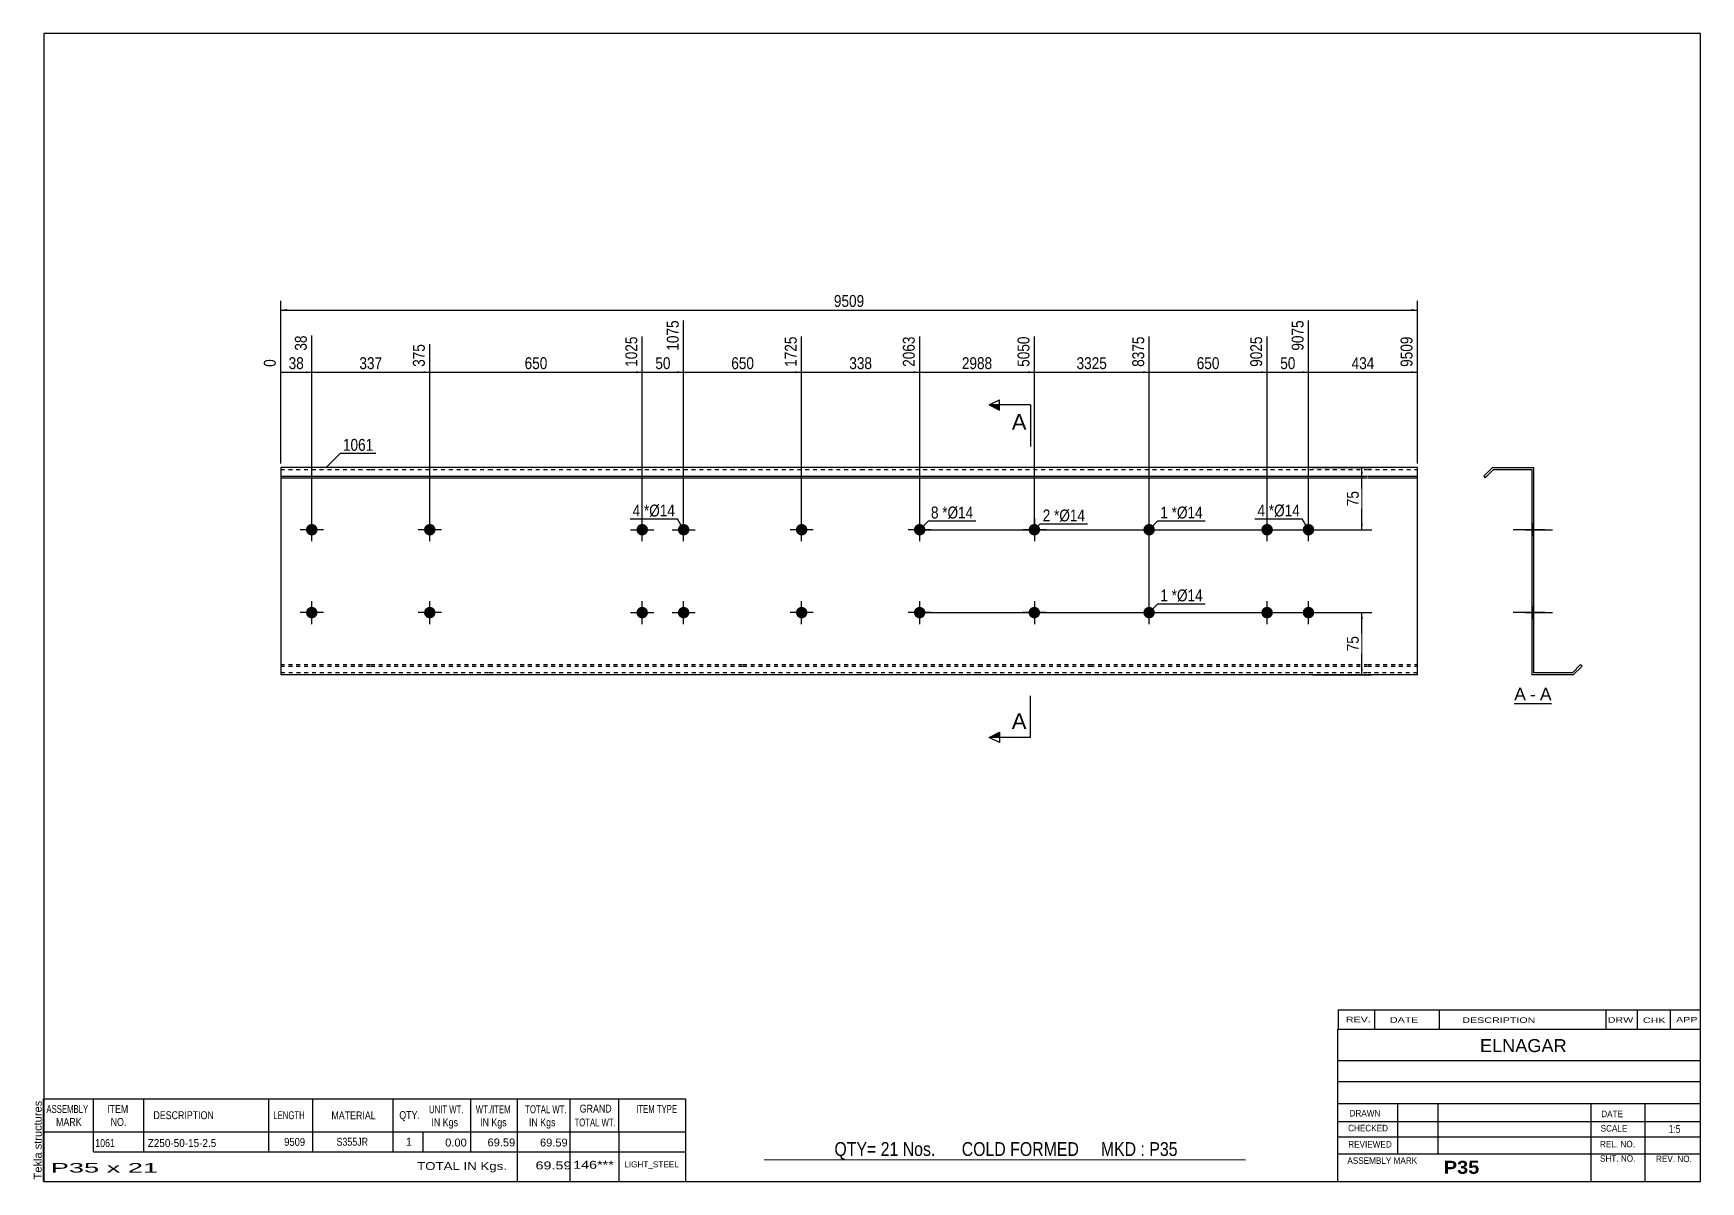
# Model space of a CAD drawing. Header units: millimetres. Extents: x -60 to 343, y -147 to 130.
import ezdxf

# ---------------------------------------------------------------- set-up
doc = ezdxf.new("R2010")
doc.units = ezdxf.units.MM
doc.linetypes.add('DXK_LINE_DOT1', pattern=[1.8814, 0.9407, -0.9407])
doc.styles.add('Arial', font='ARIAL.TTF', dxfattribs={"height": 0.2})
doc.styles.add('Arial Bold', font='ARIALBD.TTF', dxfattribs={"height": 0.2})
doc.styles.add('Arial Narrow', font='ARIALN.TTF', dxfattribs={"height": 0.2})

# ---------------------------------------------------------------- blocks, each defined once
blk = doc.blocks.new('Unknown-629081892-1675')
at = {"color": 5, "linetype": 'Continuous'}
for p, q in [((342.8, 129.75), (-57.2, 129.75)), ((-57.2, 129.75), (-57.2, -147.25)), ((342.8, -147.25), (342.8, 129.75)), ((-57.2, -147.25), (342.8, -147.25))]:
    blk.add_line(p, q, dxfattribs=at)
at = {"color": 174, "linetype": 'Continuous', "style": 'Arial'}
blk.add_text('Tekla structures', height=1.9102, rotation=90, dxfattribs=at).set_placement((-57.7, -146.75))
blk = doc.blocks.new('Unknown-629081892-12 - 1233')
at = {"color": 7, "linetype": 'Continuous'}
blk.add_line((297.78, -31.95), (306.81, -31.95), dxfattribs=at)
at = {"color": 0, "linetype": 'Continuous'}
blk.add_wipeout([(300.63, -31.2), (300.63, -28), (297.78, -28), (297.78, -31.2)], dxfattribs=at)
blk.add_wipeout([(303.01, -31.2), (303.01, -28), (301.59, -28), (301.59, -31.2)], dxfattribs=at)
at = {"color": 96, "linetype": 'Continuous', "style": 'Arial'}
blk.add_text('A', height=3.06, dxfattribs=at).set_placement((297.78, -31.2))
at = {"color": 0, "linetype": 'Continuous'}
blk.add_wipeout([(306.81, -31.2), (306.81, -28), (303.97, -28), (303.97, -31.2)], dxfattribs=at)
at = {"color": 96, "linetype": 'Continuous', "style": 'Arial'}
for s, p in [('A', (303.97, -31.2)), ('-', (301.59, -31.2))]:
    blk.add_text(s, height=3.06, dxfattribs=at).set_placement(p)
blk = doc.blocks.new('Bolt-629081892-1223 - 1203')
at = {"linetype": 'Continuous'}
for points in [[(6.1, 10, -1), (8.9, 10, -1)], [(152.86, 10, -1), (155.66, 10, -1)]]:
    blk.add_hatch(color=3, dxfattribs=at).paths.add_polyline_path(points)
at = {"color": 3, "linetype": 'Continuous'}
for p, q in [((7.5, 7.2), (7.5, 12.8)), ((154.26, 7.2), (154.26, 12.8)), ((10.3, 10), (4.7, 10)), ((157.06, 10), (151.46, 10))]:
    blk.add_line(p, q, dxfattribs=at)
blk = doc.blocks.new('Part-629081892-1218 - 1203')
at = {"color": 2, "linetype": 'Continuous'}
for p, q in [((21.69, 25), (0, 25)), ((0, 25), (0, -25)), ((50.18, 25), (21.79, 25)), ((111.48, 25), (50.28, 25)), ((139.96, 25), (111.58, 25)), ((168.45, 25), (140.06, 25)), ((195.35, 25), (168.55, 25)), ((223.84, 25), (195.45, 25)), ((262.33, 25), (223.94, 25)), ((274.43, 25), (262.43, 25)), ((274.43, -25), (274.43, 25)), ((0, 22.88), (21.69, 22.88)), ((0, 22.53), (21.69, 22.53)), ((21.79, 22.88), (50.18, 22.88)), ((21.79, 22.53), (50.18, 22.53)), ((50.28, 22.88), (111.48, 22.88)), ((50.28, 22.53), (111.48, 22.53)), ((111.58, 22.88), (139.96, 22.88)), ((111.58, 22.53), (139.96, 22.53)), ((140.06, 22.88), (168.45, 22.88)), ((140.06, 22.53), (168.45, 22.53)), ((168.55, 22.88), (195.35, 22.88)), ((168.55, 22.53), (195.35, 22.53)), ((195.45, 22.88), (223.84, 22.88)), ((195.45, 22.53), (223.84, 22.53)), ((223.94, 22.88), (262.33, 22.88)), ((223.94, 22.53), (262.33, 22.53)), ((262.43, 22.88), (274.43, 22.88)), ((262.43, 22.53), (274.43, 22.53)), ((21.69, -25), (0, -25)), ((50.18, -25), (21.79, -25)), ((111.48, -25), (50.28, -25)), ((139.96, -25), (111.58, -25)), ((168.45, -25), (140.06, -25)), ((195.35, -25), (168.55, -25)), ((223.84, -25), (195.45, -25)), ((262.33, -25), (223.94, -25)), ((274.43, -25), (262.43, -25))]:
    blk.add_line(p, q, dxfattribs=at)
at = {"color": 7, "linetype": 'DXK_LINE_DOT1'}
for p, q in [((0, 24.5), (21.69, 24.5)), ((21.79, 24.5), (50.18, 24.5)), ((50.28, 24.5), (111.48, 24.5)), ((111.58, 24.5), (139.96, 24.5)), ((140.06, 24.5), (168.45, 24.5)), ((168.55, 24.5), (195.35, 24.5)), ((195.45, 24.5), (223.84, 24.5)), ((223.94, 24.5), (262.33, 24.5)), ((262.43, 24.5), (274.43, 24.5)), ((0, -22.53), (21.69, -22.53)), ((0, -22.88), (21.69, -22.88)), ((21.79, -22.53), (50.18, -22.53)), ((21.79, -22.88), (50.18, -22.88)), ((50.28, -22.53), (111.48, -22.53)), ((50.28, -22.88), (111.48, -22.88)), ((111.58, -22.53), (139.96, -22.53)), ((111.58, -22.88), (139.96, -22.88)), ((140.06, -22.53), (168.45, -22.53)), ((140.06, -22.88), (168.45, -22.88)), ((168.55, -22.53), (195.35, -22.53)), ((168.55, -22.88), (195.35, -22.88)), ((195.45, -22.53), (223.84, -22.53)), ((195.45, -22.88), (223.84, -22.88)), ((223.94, -22.53), (262.33, -22.53)), ((223.94, -22.88), (262.33, -22.88)), ((262.43, -22.53), (274.43, -22.53)), ((262.43, -22.88), (274.43, -22.88)), ((21.69, -24.5), (0, -24.5)), ((50.18, -24.5), (21.79, -24.5)), ((111.48, -24.5), (50.28, -24.5)), ((139.96, -24.5), (111.58, -24.5)), ((168.45, -24.5), (140.06, -24.5)), ((195.35, -24.5), (168.55, -24.5)), ((223.84, -24.5), (195.45, -24.5)), ((262.33, -24.5), (223.94, -24.5)), ((274.43, -24.5), (262.43, -24.5))]:
    blk.add_line(p, q, dxfattribs=at)
blk = doc.blocks.new('Bolt-629081892-1219 - 1203')
at = {"linetype": 'Continuous'}
for points in [[(85.88, 10, -1), (88.68, 10, -1)], [(95.88, 10, -1), (98.68, 10, -1)], [(85.88, -10, -1), (88.68, -10, -1)], [(95.88, -10, -1), (98.68, -10, -1)]]:
    blk.add_hatch(color=3, dxfattribs=at).paths.add_polyline_path(points)
at = {"color": 3, "linetype": 'Continuous'}
for p, q in [((87.28, 7.2), (87.28, 12.8)), ((97.28, 7.2), (97.28, 12.8)), ((84.48, 10), (90.08, 10)), ((94.48, 10), (100.08, 10)), ((87.28, -12.8), (87.28, -7.2)), ((97.28, -12.8), (97.28, -7.2)), ((84.48, -10), (90.08, -10)), ((94.48, -10), (100.08, -10))]:
    blk.add_line(p, q, dxfattribs=at)
blk = doc.blocks.new('Bolt-629081892-1220 - 1203')
at = {"linetype": 'Continuous'}
for points in [[(34.59, 10, -1), (37.39, 10, -1)], [(124.37, 10, -1), (127.17, 10, -1)]]:
    blk.add_hatch(color=3, dxfattribs=at).paths.add_polyline_path(points)
at = {"color": 3, "linetype": 'Continuous'}
for p, q in [((35.99, 7.2), (35.99, 12.8)), ((125.77, 7.2), (125.77, 12.8)), ((38.79, 10), (33.19, 10)), ((128.57, 10), (122.97, 10))]:
    blk.add_line(p, q, dxfattribs=at)
blk = doc.blocks.new('Bolt-629081892-1221 - 1203')
at = {"linetype": 'Continuous'}
for points in [[(34.59, -10, -1), (37.39, -10, -1)], [(124.37, -10, -1), (127.17, -10, -1)]]:
    blk.add_hatch(color=3, dxfattribs=at).paths.add_polyline_path(points)
at = {"color": 3, "linetype": 'Continuous'}
for p, q in [((35.99, -12.8), (35.99, -7.2)), ((125.77, -12.8), (125.77, -7.2)), ((38.79, -10), (33.19, -10)), ((128.57, -10), (122.97, -10))]:
    blk.add_line(p, q, dxfattribs=at)
blk = doc.blocks.new('Bolt-629081892-1222 - 1203')
at = {"linetype": 'Continuous'}
for points in [[(236.73, 10, -1), (239.53, 10, -1)], [(246.73, 10, -1), (249.53, 10, -1)], [(236.73, -10, -1), (239.53, -10, -1)], [(246.73, -10, -1), (249.53, -10, -1)]]:
    blk.add_hatch(color=3, dxfattribs=at).paths.add_polyline_path(points)
at = {"color": 3, "linetype": 'Continuous'}
for p, q in [((238.13, 7.2), (238.13, 12.8)), ((248.13, 7.2), (248.13, 12.8)), ((235.33, 10), (240.93, 10)), ((245.33, 10), (250.93, 10)), ((238.13, -12.8), (238.13, -7.2)), ((248.13, -12.8), (248.13, -7.2)), ((235.33, -10), (240.93, -10)), ((245.33, -10), (250.93, -10))]:
    blk.add_line(p, q, dxfattribs=at)
blk = doc.blocks.new('Bolt-629081892-1224 - 1203')
at = {"linetype": 'Continuous'}
for points in [[(6.1, -10, -1), (8.9, -10, -1)], [(152.86, -10, -1), (155.66, -10, -1)]]:
    blk.add_hatch(color=3, dxfattribs=at).paths.add_polyline_path(points)
at = {"color": 3, "linetype": 'Continuous'}
for p, q in [((7.5, -12.8), (7.5, -7.2)), ((154.26, -12.8), (154.26, -7.2)), ((10.3, -10), (4.7, -10)), ((157.06, -10), (151.46, -10))]:
    blk.add_line(p, q, dxfattribs=at)
blk = doc.blocks.new('Bolt-629081892-1225 - 1203')
at = {"linetype": 'Continuous'}
blk.add_hatch(color=3, dxfattribs=at).paths.add_polyline_path([(208.25, 10, -1), (211.05, 10, -1)])
at = {"color": 3, "linetype": 'Continuous'}
for p, q in [((209.65, 7.2), (209.65, 12.8)), ((206.85, 10), (212.45, 10))]:
    blk.add_line(p, q, dxfattribs=at)
blk = doc.blocks.new('Bolt-629081892-1226 - 1203')
at = {"linetype": 'Continuous'}
for points in [[(183.35, 10, -1), (180.55, 10, -1)], [(183.35, -10, -1), (180.55, -10, -1)]]:
    blk.add_hatch(color=3, dxfattribs=at).paths.add_polyline_path(points)
at = {"color": 3, "linetype": 'Continuous'}
for p, q in [((181.95, 12.8), (181.95, 7.2)), ((184.75, 10), (179.15, 10)), ((181.95, -7.2), (181.95, -12.8)), ((184.75, -10), (179.15, -10))]:
    blk.add_line(p, q, dxfattribs=at)
blk = doc.blocks.new('Bolt-629081892-1227 - 1203')
at = {"linetype": 'Continuous'}
blk.add_hatch(color=3, dxfattribs=at).paths.add_polyline_path([(208.25, -10, -1), (211.05, -10, -1)])
at = {"color": 3, "linetype": 'Continuous'}
for p, q in [((209.65, -12.8), (209.65, -7.2)), ((206.85, -10), (212.45, -10))]:
    blk.add_line(p, q, dxfattribs=at)
blk = doc.blocks.new('Bolt-629081892-1240 - 1233')
at = {"linetype": 'Continuous'}
blk.add_hatch(color=3, dxfattribs=at).paths.add_polyline_path([(302.05, 11.4), (302.05, 8.6), (302.55, 8.6), (302.55, 11.4)])
blk.add_hatch(color=3, dxfattribs=at).paths.add_polyline_path([(302.05, 11.4), (302.05, 8.6), (302.55, 8.6), (302.55, 11.4)])
at = {"color": 3, "linetype": 'Continuous'}
for p, q in [((300.45, 10), (307.05, 10)), ((300.45, 10), (307.05, 10)), ((302.05, 11.4), (302.55, 11.4)), ((302.05, 11.4), (302.55, 11.4)), ((302.05, 8.6), (302.55, 8.6)), ((302.05, 8.6), (302.55, 8.6))]:
    blk.add_line(p, q, dxfattribs=at)
blk = doc.blocks.new('Part-629081892-1235 - 1233')
at = {"color": 2, "linetype": 'Continuous'}
for p, q in [((292.55, 25), (290.43, 22.88)), ((292.76, 24.5), (290.78, 22.53)), ((292.55, 25), (302.55, 25)), ((292.76, 24.5), (302.05, 24.5)), ((302.05, 24.5), (302.05, -25)), ((302.55, -24.5), (302.55, 25)), ((290.43, 22.88), (290.78, 22.53)), ((311.84, -24.5), (313.82, -22.53)), ((312.05, -25), (314.17, -22.88)), ((314.17, -22.88), (313.82, -22.53)), ((312.05, -25), (302.05, -25)), ((311.84, -24.5), (302.55, -24.5))]:
    blk.add_line(p, q, dxfattribs=at)
blk = doc.blocks.new('Bolt-629081892-1236 - 1233')
at = {"linetype": 'Continuous'}
for points in [[(302.05, 11.4), (302.05, 8.6), (302.55, 8.6), (302.55, 11.4)], [(302.05, 11.4), (302.05, 8.6), (302.55, 8.6), (302.55, 11.4)], [(302.05, -8.6), (302.05, -11.4), (302.55, -11.4), (302.55, -8.6)], [(302.05, -8.6), (302.05, -11.4), (302.55, -11.4), (302.55, -8.6)]]:
    blk.add_hatch(color=3, dxfattribs=at).paths.add_polyline_path(points)
at = {"color": 3, "linetype": 'Continuous'}
for p, q in [((305.15, 10), (297.55, 10)), ((305.15, 10), (297.55, 10)), ((302.55, 11.4), (302.05, 11.4)), ((302.55, 11.4), (302.05, 11.4)), ((302.55, 8.6), (302.05, 8.6)), ((302.55, 8.6), (302.05, 8.6)), ((305.15, -10), (297.55, -10)), ((305.15, -10), (297.55, -10)), ((302.55, -8.6), (302.05, -8.6)), ((302.55, -8.6), (302.05, -8.6)), ((302.55, -11.4), (302.05, -11.4)), ((302.55, -11.4), (302.05, -11.4))]:
    blk.add_line(p, q, dxfattribs=at)
blk = doc.blocks.new('Bolt-629081892-1237 - 1233')
at = {"linetype": 'Continuous'}
blk.add_hatch(color=3, dxfattribs=at).paths.add_polyline_path([(302.05, 11.4), (302.05, 8.6), (302.55, 8.6), (302.55, 11.4)])
blk.add_hatch(color=3, dxfattribs=at).paths.add_polyline_path([(302.05, 11.4), (302.05, 8.6), (302.55, 8.6), (302.55, 11.4)])
at = {"color": 3, "linetype": 'Continuous'}
for p, q in [((300.45, 10), (307.05, 10)), ((300.45, 10), (307.05, 10)), ((302.05, 11.4), (302.55, 11.4)), ((302.05, 11.4), (302.55, 11.4)), ((302.05, 8.6), (302.55, 8.6)), ((302.05, 8.6), (302.55, 8.6))]:
    blk.add_line(p, q, dxfattribs=at)
blk = doc.blocks.new('Bolt-629081892-1238 - 1233')
at = {"linetype": 'Continuous'}
blk.add_hatch(color=3, dxfattribs=at).paths.add_polyline_path([(302.05, -8.6), (302.05, -11.4), (302.55, -11.4), (302.55, -8.6)])
blk.add_hatch(color=3, dxfattribs=at).paths.add_polyline_path([(302.05, -8.6), (302.05, -11.4), (302.55, -11.4), (302.55, -8.6)])
at = {"color": 3, "linetype": 'Continuous'}
for p, q in [((300.45, -10), (307.05, -10)), ((300.45, -10), (307.05, -10)), ((302.05, -8.6), (302.55, -8.6)), ((302.05, -8.6), (302.55, -8.6)), ((302.05, -11.4), (302.55, -11.4)), ((302.05, -11.4), (302.55, -11.4))]:
    blk.add_line(p, q, dxfattribs=at)
blk = doc.blocks.new('Bolt-629081892-1239 - 1233')
at = {"linetype": 'Continuous'}
for points in [[(302.05, 11.4), (302.05, 8.6), (302.55, 8.6), (302.55, 11.4)], [(302.05, 11.4), (302.05, 8.6), (302.55, 8.6), (302.55, 11.4)], [(302.05, -8.6), (302.05, -11.4), (302.55, -11.4), (302.55, -8.6)], [(302.05, -8.6), (302.05, -11.4), (302.55, -11.4), (302.55, -8.6)]]:
    blk.add_hatch(color=3, dxfattribs=at).paths.add_polyline_path(points)
at = {"color": 3, "linetype": 'Continuous'}
for p, q in [((305.15, 10), (297.55, 10)), ((305.15, 10), (297.55, 10)), ((302.55, 11.4), (302.05, 11.4)), ((302.55, 11.4), (302.05, 11.4)), ((302.55, 8.6), (302.05, 8.6)), ((302.55, 8.6), (302.05, 8.6)), ((305.15, -10), (297.55, -10)), ((305.15, -10), (297.55, -10)), ((302.55, -8.6), (302.05, -8.6)), ((302.55, -8.6), (302.05, -8.6)), ((302.55, -11.4), (302.05, -11.4)), ((302.55, -11.4), (302.05, -11.4))]:
    blk.add_line(p, q, dxfattribs=at)
blk = doc.blocks.new('Bolt-629081892-1241 - 1233')
at = {"linetype": 'Continuous'}
blk.add_hatch(color=3, dxfattribs=at).paths.add_polyline_path([(302.05, -8.6), (302.05, -11.4), (302.55, -11.4), (302.55, -8.6)])
blk.add_hatch(color=3, dxfattribs=at).paths.add_polyline_path([(302.05, -8.6), (302.05, -11.4), (302.55, -11.4), (302.55, -8.6)])
at = {"color": 3, "linetype": 'Continuous'}
for p, q in [((300.45, -10), (307.05, -10)), ((300.45, -10), (307.05, -10)), ((302.05, -8.6), (302.55, -8.6)), ((302.05, -8.6), (302.55, -8.6)), ((302.05, -11.4), (302.55, -11.4)), ((302.05, -11.4), (302.55, -11.4))]:
    blk.add_line(p, q, dxfattribs=at)
blk = doc.blocks.new('Bolt-629081892-1242 - 1233')
at = {"linetype": 'Continuous'}
blk.add_hatch(color=3, dxfattribs=at).paths.add_polyline_path([(302.05, 11.4), (302.05, 8.6), (302.55, 8.6), (302.55, 11.4)])
at = {"color": 3, "linetype": 'Continuous'}
for p, q in [((304.45, 10), (297.85, 10)), ((302.55, 11.4), (302.05, 11.4)), ((302.55, 8.6), (302.05, 8.6))]:
    blk.add_line(p, q, dxfattribs=at)
blk = doc.blocks.new('Bolt-629081892-1243 - 1233')
at = {"linetype": 'Continuous'}
for points in [[(302.55, 8.6), (302.55, 11.4), (302.05, 11.4), (302.05, 8.6)], [(302.55, -11.4), (302.55, -8.6), (302.05, -8.6), (302.05, -11.4)]]:
    blk.add_hatch(color=3, dxfattribs=at).paths.add_polyline_path(points)
at = {"color": 3, "linetype": 'Continuous'}
for p, q in [((302.55, 10), (298.05, 10)), ((302.55, 11.4), (302.05, 11.4)), ((302.55, 8.6), (302.05, 8.6)), ((302.55, -10), (298.05, -10)), ((302.55, -8.6), (302.05, -8.6)), ((302.55, -11.4), (302.05, -11.4))]:
    blk.add_line(p, q, dxfattribs=at)
blk = doc.blocks.new('Bolt-629081892-1244 - 1233')
at = {"linetype": 'Continuous'}
blk.add_hatch(color=3, dxfattribs=at).paths.add_polyline_path([(302.05, -8.6), (302.05, -11.4), (302.55, -11.4), (302.55, -8.6)])
at = {"color": 3, "linetype": 'Continuous'}
for p, q in [((304.15, -10), (297.55, -10)), ((302.55, -8.6), (302.05, -8.6)), ((302.55, -11.4), (302.05, -11.4))]:
    blk.add_line(p, q, dxfattribs=at)
blk = doc.blocks.new('StraightDimension-629081892-1314 - 1203')
at = {"linetype": 'Continuous'}
for points in [[(260.75, 23.5), (261, 25), (261.25, 23.5)], [(261.25, 11.5), (261, 10), (260.75, 11.5)]]:
    blk.add_hatch(color=7, dxfattribs=at).paths.add_polyline_path(points)
at = {"color": 7, "linetype": 'Continuous'}
for p, q in [((249.13, 25), (263.4, 25)), ((261, 10), (261, 25)), ((155.26, 10), (263.4, 10))]:
    blk.add_line(p, q, dxfattribs=at)
at = {"color": 0}
blk.add_wipeout([(260.85, 19.93), (256.65, 19.93), (256.65, 15.07), (260.85, 15.07)], dxfattribs=at)
at = {"color": 3, "style": 'Arial Narrow'}
blk.add_text('75', height=2.863, rotation=90.0002, dxfattribs=at).set_placement((260.25, 15.67))
blk = doc.blocks.new('StraightDimension-629081892-1259 - 1203')
at = {"linetype": 'Continuous'}
blk.add_hatch(color=7, dxfattribs=at).paths.add_polyline_path([(272.93, 48.25), (274.43, 48), (272.93, 47.75)])
at = {"color": 7, "linetype": 'Continuous'}
for p, q in [((248.13, 11), (248.13, 60.51)), ((274.43, 26), (274.43, 56.61)), ((248.13, 48), (274.43, 48))]:
    blk.add_line(p, q, dxfattribs=at)
at = {"color": 0, "linetype": 'Continuous'}
blk.add_wipeout([(273.83, 57.21), (269.63, 57.21), (269.63, 48.7), (273.83, 48.7)], dxfattribs=at)
at = {"color": 0}
blk.add_wipeout([(264.62, 48.15), (264.62, 52.35), (257.94, 52.35), (257.94, 48.15)], dxfattribs=at)
at = {"color": 3, "linetype": 'Continuous', "style": 'Arial Narrow'}
blk.add_text('9509', height=2.863, rotation=90.0002, dxfattribs=at).set_placement((273.23, 49.3))
at = {"color": 3, "style": 'Arial Narrow'}
blk.add_text('434', height=2.863, dxfattribs=at).set_placement((258.54, 48.75))
blk = doc.blocks.new('StraightDimension-629081892-1323 - 1203')
at = {"linetype": 'Continuous'}
for points in [[(260.75, -11.5), (261, -10), (261.25, -11.5)], [(261.25, -23.5), (261, -25), (260.75, -23.5)]]:
    blk.add_hatch(color=7, dxfattribs=at).paths.add_polyline_path(points)
at = {"color": 7, "linetype": 'Continuous'}
for p, q in [((155.26, -10), (263.4, -10)), ((261, -25), (261, -10)), ((249.13, -25), (263.4, -25))]:
    blk.add_line(p, q, dxfattribs=at)
at = {"color": 0}
blk.add_wipeout([(260.85, -15.07), (256.65, -15.07), (256.65, -19.93), (260.85, -19.93)], dxfattribs=at)
at = {"color": 3, "style": 'Arial Narrow'}
blk.add_text('75', height=2.863, rotation=90.0002, dxfattribs=at).set_placement((260.25, -19.33))
blk = doc.blocks.new('StraightDimension-629081892-1260 - 1203')
at = {"linetype": 'Continuous'}
blk.add_hatch(color=7, dxfattribs=at).paths.add_polyline_path([(246.63, 48.25), (248.13, 48), (246.63, 47.75)])
at = {"color": 7, "linetype": 'Continuous'}
for p, q in [((248.13, 11), (248.13, 60.51)), ((238.13, 11), (238.13, 56.61)), ((238.13, 48), (248.13, 48))]:
    blk.add_line(p, q, dxfattribs=at)
at = {"color": 0}
blk.add_wipeout([(245.56, 48.15), (245.56, 52.35), (240.71, 52.35), (240.71, 48.15)], dxfattribs=at)
at = {"color": 0, "linetype": 'Continuous'}
blk.add_wipeout([(247.53, 61.11), (243.33, 61.11), (243.33, 52.6), (247.53, 52.6)], dxfattribs=at)
at = {"color": 3, "linetype": 'Continuous', "style": 'Arial Narrow'}
blk.add_text('9075', height=2.863, rotation=90.0002, dxfattribs=at).set_placement((246.93, 53.2))
at = {"color": 3, "style": 'Arial Narrow'}
blk.add_text('50', height=2.863, dxfattribs=at).set_placement((241.31, 48.75))
blk = doc.blocks.new('StraightDimension-629081892-1261 - 1203')
at = {"linetype": 'Continuous'}
blk.add_hatch(color=7, dxfattribs=at).paths.add_polyline_path([(236.63, 48.25), (238.13, 48), (236.63, 47.75)])
at = {"color": 7, "linetype": 'Continuous'}
for p, q in [((209.65, -9), (209.65, 56.61)), ((238.13, 11), (238.13, 56.61)), ((209.65, 48), (238.13, 48))]:
    blk.add_line(p, q, dxfattribs=at)
at = {"color": 0, "linetype": 'Continuous'}
blk.add_wipeout([(237.53, 57.21), (233.33, 57.21), (233.33, 48.7), (237.53, 48.7)], dxfattribs=at)
at = {"color": 0}
blk.add_wipeout([(227.23, 48.15), (227.23, 52.35), (220.55, 52.35), (220.55, 48.15)], dxfattribs=at)
at = {"color": 3, "linetype": 'Continuous', "style": 'Arial Narrow'}
blk.add_text('9025', height=2.863, rotation=90.0002, dxfattribs=at).set_placement((236.93, 49.3))
at = {"color": 3, "style": 'Arial Narrow'}
blk.add_text('650', height=2.863, dxfattribs=at).set_placement((221.15, 48.75))
blk = doc.blocks.new('StraightDimension-629081892-1262 - 1203')
at = {"linetype": 'Continuous'}
blk.add_hatch(color=7, dxfattribs=at).paths.add_polyline_path([(208.15, 48.25), (209.65, 48), (208.15, 47.75)])
at = {"color": 7, "linetype": 'Continuous'}
for p, q in [((181.95, 11), (181.95, 56.61)), ((209.65, -9), (209.65, 56.61)), ((181.95, 48), (209.65, 48))]:
    blk.add_line(p, q, dxfattribs=at)
at = {"color": 0, "linetype": 'Continuous'}
blk.add_wipeout([(209.05, 57.21), (204.85, 57.21), (204.85, 48.7), (209.05, 48.7)], dxfattribs=at)
at = {"color": 0}
blk.add_wipeout([(200.05, 48.15), (200.05, 52.35), (191.54, 52.35), (191.54, 48.15)], dxfattribs=at)
at = {"color": 3, "linetype": 'Continuous', "style": 'Arial Narrow'}
blk.add_text('8375', height=2.863, rotation=90.0002, dxfattribs=at).set_placement((208.45, 49.3))
at = {"color": 3, "style": 'Arial Narrow'}
blk.add_text('3325', height=2.863, dxfattribs=at).set_placement((192.14, 48.75))
blk = doc.blocks.new('StraightDimension-629081892-1263 - 1203')
at = {"linetype": 'Continuous'}
blk.add_hatch(color=7, dxfattribs=at).paths.add_polyline_path([(180.45, 48.25), (181.95, 48), (180.45, 47.75)])
at = {"color": 7, "linetype": 'Continuous'}
for p, q in [((154.26, 11), (154.26, 56.61)), ((181.95, 11), (181.95, 56.61)), ((154.26, 48), (181.95, 48))]:
    blk.add_line(p, q, dxfattribs=at)
at = {"color": 0, "linetype": 'Continuous'}
blk.add_wipeout([(181.35, 57.21), (177.15, 57.21), (177.15, 48.7), (181.35, 48.7)], dxfattribs=at)
at = {"color": 0}
blk.add_wipeout([(172.36, 48.15), (172.36, 52.35), (163.85, 52.35), (163.85, 48.15)], dxfattribs=at)
at = {"color": 3, "linetype": 'Continuous', "style": 'Arial Narrow'}
blk.add_text('5050', height=2.863, rotation=90.0002, dxfattribs=at).set_placement((180.75, 49.3))
at = {"color": 3, "style": 'Arial Narrow'}
blk.add_text('2988', height=2.863, dxfattribs=at).set_placement((164.45, 48.75))
blk = doc.blocks.new('StraightDimension-629081892-1264 - 1203')
at = {"linetype": 'Continuous'}
blk.add_hatch(color=7, dxfattribs=at).paths.add_polyline_path([(152.76, 48.25), (154.26, 48), (152.76, 47.75)])
at = {"color": 7, "linetype": 'Continuous'}
for p, q in [((125.77, 11), (125.77, 56.61)), ((154.26, 11), (154.26, 56.61)), ((125.77, 48), (154.26, 48))]:
    blk.add_line(p, q, dxfattribs=at)
at = {"color": 0, "linetype": 'Continuous'}
blk.add_wipeout([(153.66, 57.21), (149.46, 57.21), (149.46, 48.7), (153.66, 48.7)], dxfattribs=at)
at = {"color": 0}
blk.add_wipeout([(143.36, 48.15), (143.36, 52.35), (136.67, 52.35), (136.67, 48.15)], dxfattribs=at)
at = {"color": 3, "linetype": 'Continuous', "style": 'Arial Narrow'}
blk.add_text('2063', height=2.863, rotation=90.0002, dxfattribs=at).set_placement((153.06, 49.3))
at = {"color": 3, "style": 'Arial Narrow'}
blk.add_text('338', height=2.863, dxfattribs=at).set_placement((137.27, 48.75))
blk = doc.blocks.new('StraightDimension-629081892-1265 - 1203')
at = {"linetype": 'Continuous'}
blk.add_hatch(color=7, dxfattribs=at).paths.add_polyline_path([(124.27, 48.25), (125.77, 48), (124.27, 47.75)])
at = {"color": 7, "linetype": 'Continuous'}
for p, q in [((97.28, 11), (97.28, 60.51)), ((125.77, 11), (125.77, 56.61)), ((97.28, 48), (125.77, 48))]:
    blk.add_line(p, q, dxfattribs=at)
at = {"color": 0, "linetype": 'Continuous'}
blk.add_wipeout([(125.17, 57.21), (120.97, 57.21), (120.97, 48.7), (125.17, 48.7)], dxfattribs=at)
at = {"color": 0}
blk.add_wipeout([(114.87, 48.15), (114.87, 52.35), (108.18, 52.35), (108.18, 48.15)], dxfattribs=at)
at = {"color": 3, "linetype": 'Continuous', "style": 'Arial Narrow'}
blk.add_text('1725', height=2.863, rotation=90.0002, dxfattribs=at).set_placement((124.57, 49.3))
at = {"color": 3, "style": 'Arial Narrow'}
blk.add_text('650', height=2.863, dxfattribs=at).set_placement((108.78, 48.75))
blk = doc.blocks.new('StraightDimension-629081892-1266 - 1203')
at = {"linetype": 'Continuous'}
blk.add_hatch(color=7, dxfattribs=at).paths.add_polyline_path([(95.78, 48.25), (97.28, 48), (95.78, 47.75)])
at = {"color": 7, "linetype": 'Continuous'}
for p, q in [((97.28, 11), (97.28, 60.51)), ((87.28, 11), (87.28, 56.61)), ((87.28, 48), (97.28, 48))]:
    blk.add_line(p, q, dxfattribs=at)
at = {"color": 0}
blk.add_wipeout([(94.71, 48.15), (94.71, 52.35), (89.85, 52.35), (89.85, 48.15)], dxfattribs=at)
at = {"color": 0, "linetype": 'Continuous'}
blk.add_wipeout([(96.68, 61.11), (92.48, 61.11), (92.48, 52.6), (96.68, 52.6)], dxfattribs=at)
at = {"color": 3, "linetype": 'Continuous', "style": 'Arial Narrow'}
blk.add_text('1075', height=2.863, rotation=90.0002, dxfattribs=at).set_placement((96.08, 53.2))
at = {"color": 3, "style": 'Arial Narrow'}
blk.add_text('50', height=2.863, dxfattribs=at).set_placement((90.45, 48.75))
blk = doc.blocks.new('StraightDimension-629081892-1267 - 1203')
at = {"linetype": 'Continuous'}
blk.add_hatch(color=7, dxfattribs=at).paths.add_polyline_path([(85.78, 48.25), (87.28, 48), (85.78, 47.75)])
at = {"color": 7, "linetype": 'Continuous'}
for p, q in [((87.28, 11), (87.28, 56.61)), ((35.99, 11), (35.99, 54.78)), ((35.99, 48), (87.28, 48))]:
    blk.add_line(p, q, dxfattribs=at)
at = {"color": 0, "linetype": 'Continuous'}
blk.add_wipeout([(86.68, 57.21), (82.48, 57.21), (82.48, 48.7), (86.68, 48.7)], dxfattribs=at)
at = {"color": 0}
blk.add_wipeout([(64.98, 48.15), (64.98, 52.35), (58.29, 52.35), (58.29, 48.15)], dxfattribs=at)
at = {"color": 3, "linetype": 'Continuous', "style": 'Arial Narrow'}
blk.add_text('1025', height=2.863, rotation=90.0002, dxfattribs=at).set_placement((86.08, 49.3))
at = {"color": 3, "style": 'Arial Narrow'}
blk.add_text('650', height=2.863, dxfattribs=at).set_placement((58.89, 48.75))
blk = doc.blocks.new('StraightDimension-629081892-1331 - 1203')
at = {"linetype": 'Continuous'}
for points in [[(1.5, 62.75), (0, 63), (1.5, 63.25)], [(272.93, 63.25), (274.43, 63), (272.93, 62.75)]]:
    blk.add_hatch(color=7, dxfattribs=at).paths.add_polyline_path(points)
at = {"color": 7, "linetype": 'Continuous'}
for p, q in [((0, 26), (0, 65.25)), ((274.43, 26), (274.43, 65.25)), ((0, 63), (274.43, 63))]:
    blk.add_line(p, q, dxfattribs=at)
at = {"color": 0}
blk.add_wipeout([(141.47, 63.15), (141.47, 67.35), (132.96, 67.35), (132.96, 63.15)], dxfattribs=at)
at = {"color": 3, "style": 'Arial Narrow'}
blk.add_text('9509', height=2.863, dxfattribs=at).set_placement((133.56, 63.75))
blk = doc.blocks.new('StraightDimension-629081892-1268 - 1203')
at = {"linetype": 'Continuous'}
blk.add_hatch(color=7, dxfattribs=at).paths.add_polyline_path([(34.49, 48.25), (35.99, 48), (34.49, 47.75)])
at = {"color": 7, "linetype": 'Continuous'}
for p, q in [((7.5, 11), (7.5, 56.86)), ((35.99, 11), (35.99, 54.78)), ((7.5, 48), (35.99, 48))]:
    blk.add_line(p, q, dxfattribs=at)
at = {"color": 0}
blk.add_wipeout([(25.09, 48.15), (25.09, 52.35), (18.4, 52.35), (18.4, 48.15)], dxfattribs=at)
at = {"color": 0, "linetype": 'Continuous'}
blk.add_wipeout([(35.39, 55.38), (31.19, 55.38), (31.19, 48.7), (35.39, 48.7)], dxfattribs=at)
at = {"color": 3, "linetype": 'Continuous', "style": 'Arial Narrow'}
blk.add_text('375', height=2.863, rotation=90.0002, dxfattribs=at).set_placement((34.79, 49.3))
at = {"color": 3, "style": 'Arial Narrow'}
blk.add_text('337', height=2.863, dxfattribs=at).set_placement((19, 48.75))
blk = doc.blocks.new('StraightDimension-629081892-1269 - 1203')
at = {"linetype": 'Continuous'}
blk.add_hatch(color=7, dxfattribs=at).paths.add_polyline_path([(6, 48.25), (7.5, 48), (6, 47.75)])
at = {"color": 7, "linetype": 'Continuous'}
for p, q in [((7.5, 11), (7.5, 56.86)), ((0, 26), (0, 51.13)), ((0, 48), (7.5, 48))]:
    blk.add_line(p, q, dxfattribs=at)
at = {"color": 0}
blk.add_wipeout([(6.18, 48.15), (6.18, 52.35), (1.32, 52.35), (1.32, 48.15)], dxfattribs=at)
at = {"color": 0, "linetype": 'Continuous'}
for points in [[(6.9, 57.46), (2.7, 57.46), (2.7, 52.6), (6.9, 52.6)], [(-0.6, 51.73), (-4.8, 51.73), (-4.8, 48.7), (-0.6, 48.7)]]:
    blk.add_wipeout(points, dxfattribs=at)
at = {"color": 3, "linetype": 'Continuous', "style": 'Arial Narrow'}
for s, height, p in [('38', 2.863, (6.3, 53.2)), ('0', 2.86, (-1.2, 49.3))]:
    blk.add_text(s, height=height, rotation=90.0002, dxfattribs=at).set_placement(p)
at = {"color": 3, "style": 'Arial Narrow'}
blk.add_text('38', height=2.863, dxfattribs=at).set_placement((1.92, 48.75))
blk = doc.blocks.new('CBS_BOM-629081892-1702')
at = {"color": 7, "linetype": 'Continuous'}
for p, q in [((-57.23, -135.28), (-57.23, -127.28)), ((-57.23, -127.28), (97.69, -127.28)), ((-45.23, -135.28), (-45.23, -127.28)), ((-33.04, -135.28), (-33.04, -127.28)), ((-2.88, -135.28), (-2.88, -127.28)), ((7.8, -135.28), (7.8, -127.28)), ((27.12, -135.28), (27.12, -127.28)), ((45.92, -135.28), (45.92, -127.28)), ((57.13, -135.28), (57.13, -127.28)), ((69.92, -135.28), (69.92, -127.28)), ((81.67, -135.28), (81.67, -127.28)), ((97.69, -127.29), (97.69, -135.27)), ((-57.23, -135.28), (97.69, -135.28)), ((-57.23, -140.08), (-57.23, -135.28)), ((-45.23, -140.08), (-45.23, -135.28)), ((-33.04, -140.08), (-33.04, -135.28)), ((-2.88, -140.08), (-2.88, -135.28)), ((7.8, -140.08), (7.8, -135.28)), ((27.12, -140.08), (27.12, -135.28)), ((34.38, -140.08), (34.38, -135.28)), ((45.92, -140.08), (45.92, -135.28)), ((57.13, -140.08), (57.13, -135.28)), ((69.92, -140.08), (69.92, -135.28)), ((81.69, -140.08), (81.69, -135.28)), ((97.69, -135.28), (97.69, -140.08)), ((-57.23, -147.28), (-57.23, -140.1)), ((-45.23, -140.08), (97.69, -140.08)), ((57.13, -147.28), (57.13, -140.1)), ((69.92, -147.28), (69.92, -140.1)), ((81.73, -147.28), (81.73, -140.1)), ((97.69, -140.08), (97.69, -147.28)), ((-57.23, -147.28), (97.69, -147.28))]:
    blk.add_line(p, q, dxfattribs=at)
at = {"color": 3, "linetype": 'Continuous', "style": 'Arial'}
for s, height, width, p in [('ASSEMBLY', 1.91, 0.7, (-56.55, -130.71)), ('ITEM', 1.91, 0.8, (-41.9, -130.71)), ('WT./ITEM', 1.91, 0.7, (47.1, -130.78)), ('GRAND', 1.91, 0.8, (72.19, -130.62)), ('ITEM TYPE', 1.91, 0.7, (85.83, -130.7)), ('MARK', 1.91, 0.8, (-54.23, -133.84)), ('NO.', 1.91, 0.8, (-41.05, -133.84)), ('DESCRIPTION', 1.9102, 0.8, (-30.72, -132.21)), ('LENGTH', 1.91, 0.7, (-1.77, -132.21)), ('MATERIAL', 1.91, 0.8, (12.25, -132.26)), ('QTY.', 1.91, 0.8, (28.64, -132.18)), ('UNIT WT.', 1.91, 0.7, (35.81, -130.78)), ('IN Kgs', 1.91, 0.8, (36.39, -133.92)), ('IN Kgs', 1.91, 0.8, (48.14, -133.92)), ('TOTAL WT.', 1.91, 0.7, (59.04, -130.78)), ('IN Kgs', 1.91, 0.8, (59.93, -133.92)), ('TOTAL WT.', 1.91, 0.7, (70.93, -133.96))]:
    blk.add_text(s, height=height, dxfattribs=dict(at, width=width)).set_placement(p)
at = {"color": 7, "linetype": 'Continuous', "style": 'Arial'}
for s, height, width, p in [('9509', 1.91, 0.85, (0.84, -138.65)), ('S355JR', 1.91, 0.8, (13.49, -138.62)), ('1061', 1.91, 0.8, (-44.77, -138.93)), ('Z250-50-15-2.5', 1.9102, 0.9, (-32.1, -138.93))]:
    blk.add_text(s, height=height, dxfattribs=dict(at, width=width)).set_placement(p)
for s, p in [('1', (30.21, -138.62)), ('69.59', (49.94, -138.78)), ('0.00', (39.72, -138.81)), ('69.59', (62.61, -138.81))]:
    blk.add_text(s, height=1.91, dxfattribs=at).set_placement(p)
at = {"color": 6, "linetype": 'Continuous', "style": 'Arial'}
for s, height, width, p in [('P35 x 21', 2.292, 2.05, (-55.51, -145.09)), ('TOTAL IN Kgs.', 1.9102, 1.2, (32.93, -144.48)), ('69.59', 1.91, 1.3, (61.52, -144.33)), ('146***', 1.91, 1.3, (70.59, -144.17))]:
    blk.add_text(s, height=height, dxfattribs=dict(at, width=width)).set_placement(p)
blk.add_text('LIGHT_STEEL', height=1.4135, dxfattribs=at).set_placement((82.94, -143.83))
blk = doc.blocks.new('CBS_CALLOFF-629081892-1703')
at = {"color": 7, "linetype": 'Continuous'}
blk.add_line((116.68, -141.98), (232.91, -142), dxfattribs=at)
at = {"color": 3, "linetype": 'Continuous', "style": 'Arial Narrow'}
blk.add_text('QTY= 21 Nos.      COLD FORMED     MKD : P35', height=3.3405, dxfattribs=at).set_placement((133.68, -141.09))
blk = doc.blocks.new('CBS_NAME_BLOG-629081892-1704')
at = {"color": 7, "linetype": 'Continuous'}
for p, q in [((255.21, -110.5), (342.73, -110.5)), ((255.21, -147.21), (255.21, -110.5)), ((255.21, -118.04), (342.73, -118.04)), ((255.28, -123.09), (342.8, -123.09)), ((255.21, -128.46), (342.73, -128.46)), ((269.73, -140.57), (269.73, -128.47)), ((279.42, -140.54), (279.42, -128.47)), ((316.33, -147.21), (316.33, -128.48)), ((329.38, -147.21), (329.38, -128.47)), ((255.22, -132.76), (342.8, -132.74)), ((255.21, -136.51), (342.73, -136.51)), ((255.21, -140.55), (342.73, -140.55)), ((255.21, -147.25), (342.8, -147.25))]:
    blk.add_line(p, q, dxfattribs=at)
at = {"color": 3, "linetype": 'Continuous', "style": 'Arial'}
blk.add_text('ELNAGAR', height=3.133, dxfattribs=at).set_placement((289.53, -116.03))
at = {"color": 3, "linetype": 'Continuous'}
for s, height, style, width, p in [('DRAWN', 1.566, 'Arial', 0.9, (258.04, -131.57)), ('DATE', 1.566, 'Arial', 0.9, (318.8, -131.73)), ('CHECKED', 1.566, 'Arial', 0.9, (257.69, -135.14)), ('SCALE', 1.566, 'Arial', 0.9, (318.65, -135.21)), ('1:5', 1.957, 'Arial Narrow', 0.9, (335.1, -135.57)), ('REVIEWED', 1.566, 'Arial', 0.9, (257.73, -139.06)), ('REL. NO.', 1.566, 'Arial', 0.9, (318.51, -139.01)), ('ASSEMBLY MARK', 1.5663, 'Arial', 0.9, (257.51, -142.99)), ('P35', 3.131, 'Arial Bold', 1.1, (280.79, -145.39)), ('SHT. NO.', 1.566, 'Arial', 0.9, (318.51, -142.48)), ('REV. NO.', 1.566, 'Arial', 0.9, (332.03, -142.57))]:
    blk.add_text(s, height=height, dxfattribs=dict(at, style=style, width=width)).set_placement(p)
blk = doc.blocks.new('CBS_REVISION-629081892-1705')
at = {"color": 7, "linetype": 'Continuous'}
for p, q in [((255.29, -105.87), (342.79, -105.87)), ((255.29, -105.87), (255.29, -110.5)), ((264.09, -105.87), (264.09, -110.5)), ((279.68, -105.87), (279.68, -110.44)), ((319.94, -105.87), (319.94, -110.5)), ((327.48, -105.87), (327.48, -110.5)), ((335.43, -105.87), (335.43, -110.5)), ((255.29, -110.5), (342.79, -110.5))]:
    blk.add_line(p, q, dxfattribs=at)
at = {"color": 7, "style": 'Arial Narrow', "width": 1.7}
for s, height, p in [('REV.', 1.326, (257.15, -108.82)), ('DATE', 1.326, (267.78, -108.94)), ('DESCRIPTION', 1.3257, (285.26, -108.99)), ('DRW', 1.326, (320.37, -108.93)), ('CHK', 1.326, (328.86, -109.02)), ('APP', 1.326, (336.86, -108.87))]:
    blk.add_text(s, height=height, dxfattribs=at).set_placement(p)
blk = doc.blocks.new('Mark-629081892-1353 - 1203')
at = {"color": 0}
blk.add_wipeout([(237.64, 13.2), (237.64, 16.2), (235.81, 16.2), (235.81, 13.2)], dxfattribs=at)
blk.add_wipeout([(237.64, 13.2), (237.64, 16.2), (235.81, 16.2), (235.81, 13.2)], dxfattribs=at)
blk.add_wipeout([(239.82, 13.2), (239.82, 16.2), (238.54, 16.2), (238.54, 13.2)], dxfattribs=at)
blk.add_wipeout([(239.82, 13.2), (239.82, 16.2), (238.54, 16.2), (238.54, 13.2)], dxfattribs=at)
at = {"color": 3, "style": 'Arial Narrow'}
blk.add_text('4', height=2.86, dxfattribs=at).set_placement((235.81, 13.2))
at = {"color": 0}
blk.add_wipeout([(246.03, 13.2), (246.03, 16.2), (239.82, 16.2), (239.82, 13.2)], dxfattribs=at)
blk.add_wipeout([(246.03, 13.2), (246.03, 16.2), (239.82, 16.2), (239.82, 13.2)], dxfattribs=at)
at = {"color": 7, "linetype": 'Continuous'}
for p in [(235.21, 12.6), (248.13, 10)]:
    blk.add_line(p, (246.63, 12.6), dxfattribs=at)
at = {"color": 3, "style": 'Arial Narrow'}
for s, height, p in [('Ø14', 2.863, (239.82, 13.2)), ('*', 2.86, (238.54, 13.2))]:
    blk.add_text(s, height=height, dxfattribs=at).set_placement(p)
blk = doc.blocks.new('MarkSet-629081892-1347 - 1203')
at = {"color": 0}
blk.add_wipeout([(158.81, 12.72), (158.81, 15.72), (156.98, 15.72), (156.98, 12.72)], dxfattribs=at)
blk.add_wipeout([(158.81, 12.72), (158.81, 15.72), (156.98, 15.72), (156.98, 12.72)], dxfattribs=at)
at = {"color": 7, "linetype": 'Continuous'}
blk.add_line((154.26, 10), (156.38, 12.12), dxfattribs=at)
at = {"color": 0}
blk.add_wipeout([(160.98, 12.72), (160.98, 15.72), (159.71, 15.72), (159.71, 12.72)], dxfattribs=at)
blk.add_wipeout([(160.98, 12.72), (160.98, 15.72), (159.71, 15.72), (159.71, 12.72)], dxfattribs=at)
at = {"color": 3, "style": 'Arial Narrow'}
blk.add_text('8', height=2.86, dxfattribs=at).set_placement((156.98, 12.72))
at = {"color": 0}
blk.add_wipeout([(167.2, 12.72), (167.2, 15.72), (160.98, 15.72), (160.98, 12.72)], dxfattribs=at)
blk.add_wipeout([(167.2, 12.72), (167.2, 15.72), (160.98, 15.72), (160.98, 12.72)], dxfattribs=at)
at = {"color": 7, "linetype": 'Continuous'}
blk.add_line((156.38, 12.12), (167.8, 12.12), dxfattribs=at)
at = {"color": 3, "style": 'Arial Narrow'}
for s, height, p in [('*', 2.86, (159.71, 12.72)), ('Ø14', 2.863, (160.98, 12.72))]:
    blk.add_text(s, height=height, dxfattribs=at).set_placement(p)
blk = doc.blocks.new('Mark-629081892-1356 - 1203')
at = {"color": 0}
blk.add_wipeout([(214.19, -7.28), (214.19, -4.28), (212.37, -4.28), (212.37, -7.28)], dxfattribs=at)
blk.add_wipeout([(214.19, -7.28), (214.19, -4.28), (212.37, -4.28), (212.37, -7.28)], dxfattribs=at)
at = {"color": 7, "linetype": 'Continuous'}
blk.add_line((209.65, -10), (211.77, -7.88), dxfattribs=at)
at = {"color": 0}
blk.add_wipeout([(216.37, -7.28), (216.37, -4.28), (215.09, -4.28), (215.09, -7.28)], dxfattribs=at)
blk.add_wipeout([(216.37, -7.28), (216.37, -4.28), (215.09, -4.28), (215.09, -7.28)], dxfattribs=at)
at = {"color": 3, "style": 'Arial Narrow'}
blk.add_text('1', height=2.86, dxfattribs=at).set_placement((212.37, -7.28))
at = {"color": 0}
blk.add_wipeout([(222.59, -7.28), (222.59, -4.28), (216.37, -4.28), (216.37, -7.28)], dxfattribs=at)
blk.add_wipeout([(222.59, -7.28), (222.59, -4.28), (216.37, -4.28), (216.37, -7.28)], dxfattribs=at)
at = {"color": 7, "linetype": 'Continuous'}
blk.add_line((211.77, -7.88), (223.19, -7.88), dxfattribs=at)
at = {"color": 3, "style": 'Arial Narrow'}
for s, height, p in [('*', 2.86, (215.09, -7.28)), ('Ø14', 2.863, (216.37, -7.28))]:
    blk.add_text(s, height=height, dxfattribs=at).set_placement(p)
blk = doc.blocks.new('Mark-629081892-1355 - 1203')
at = {"color": 0}
blk.add_wipeout([(185.79, 12.01), (185.79, 15.01), (183.97, 15.01), (183.97, 12.01)], dxfattribs=at)
blk.add_wipeout([(185.79, 12.01), (185.79, 15.01), (183.97, 15.01), (183.97, 12.01)], dxfattribs=at)
at = {"color": 7, "linetype": 'Continuous'}
blk.add_line((181.95, 10), (183.37, 11.41), dxfattribs=at)
at = {"color": 0}
blk.add_wipeout([(187.97, 12.01), (187.97, 15.01), (186.69, 15.01), (186.69, 12.01)], dxfattribs=at)
blk.add_wipeout([(187.97, 12.01), (187.97, 15.01), (186.69, 15.01), (186.69, 12.01)], dxfattribs=at)
at = {"color": 3, "style": 'Arial Narrow'}
blk.add_text('2', height=2.86, dxfattribs=at).set_placement((183.97, 12.01))
at = {"color": 0}
blk.add_wipeout([(194.18, 12.01), (194.18, 15.01), (187.97, 15.01), (187.97, 12.01)], dxfattribs=at)
blk.add_wipeout([(194.18, 12.01), (194.18, 15.01), (187.97, 15.01), (187.97, 12.01)], dxfattribs=at)
at = {"color": 7, "linetype": 'Continuous'}
blk.add_line((183.37, 11.41), (194.78, 11.41), dxfattribs=at)
at = {"color": 3, "style": 'Arial Narrow'}
for s, height, p in [('*', 2.86, (186.69, 12.01)), ('Ø14', 2.863, (187.97, 12.01))]:
    blk.add_text(s, height=height, dxfattribs=at).set_placement(p)
blk = doc.blocks.new('SectionMark-629081892-1257 - 1203')
at = {"linetype": 'Continuous'}
for points in [[(173.54, 40.1), (173.54, 38.85), (171.04, 40.1)], [(173.54, -38.85), (173.54, -40.1), (171.04, -40.1)]]:
    blk.add_hatch(color=30, dxfattribs=at).paths.add_polyline_path(points)
at = {"color": 30, "linetype": 'Continuous'}
for p, q in [((171.04, 40.1), (173.54, 41.35)), ((173.54, 38.85), (173.54, 41.35)), ((171.04, 40.1), (173.54, 38.85)), ((171.04, -40.1), (173.54, -38.85)), ((173.54, -41.35), (171.04, -40.1)), ((173.54, -38.85), (173.54, -41.35))]:
    blk.add_line(p, q, dxfattribs=at)
at = {"color": 0, "linetype": 'Continuous'}
for points in [[(180.04, 34.1), (180.04, 38.1), (176.49, 38.1), (176.49, 34.1)], [(180.04, -38.1), (180.04, -34.1), (176.49, -34.1), (176.49, -38.1)]]:
    blk.add_wipeout(points, dxfattribs=at)
at = {"color": 30, "linetype": 'Continuous'}
for p, q in [((181.04, 40.1), (171.04, 40.1)), ((181.04, 40.1), (181.04, 30.1)), ((181.04, -40.1), (181.04, -30.1)), ((181.04, -40.1), (171.04, -40.1))]:
    blk.add_line(p, q, dxfattribs=at)
at = {"color": 96, "linetype": 'Continuous', "style": 'Arial'}
for p in [(176.49, 34.1), (176.49, -38.1)]:
    blk.add_text('A', height=3.82, dxfattribs=at).set_placement(p)
blk = doc.blocks.new('Mark-629081892-1334 - 1203')
at = {"color": 0}
blk.add_wipeout([(22.34, 29.04), (22.34, 32.04), (15.03, 32.04), (15.03, 29.04)], dxfattribs=at)
blk.add_wipeout([(22.34, 29.04), (22.34, 32.04), (15.03, 32.04), (15.03, 29.04)], dxfattribs=at)
at = {"color": 7, "linetype": 'Continuous'}
for p, q in [((10.9, 24.9), (14.43, 28.44)), ((14.43, 28.44), (22.94, 28.44))]:
    blk.add_line(p, q, dxfattribs=at)
at = {"color": 3, "style": 'Arial Narrow'}
blk.add_text('1061', height=2.863, dxfattribs=at).set_placement((15.03, 29.04))
blk = doc.blocks.new('Mark-629081892-1352 - 1203')
at = {"color": 0}
blk.add_wipeout([(86.79, 13.2), (86.79, 16.2), (84.96, 16.2), (84.96, 13.2)], dxfattribs=at)
blk.add_wipeout([(86.79, 13.2), (86.79, 16.2), (84.96, 16.2), (84.96, 13.2)], dxfattribs=at)
blk.add_wipeout([(88.97, 13.2), (88.97, 16.2), (87.69, 16.2), (87.69, 13.2)], dxfattribs=at)
blk.add_wipeout([(88.97, 13.2), (88.97, 16.2), (87.69, 16.2), (87.69, 13.2)], dxfattribs=at)
at = {"color": 3, "style": 'Arial Narrow'}
blk.add_text('4', height=2.86, dxfattribs=at).set_placement((84.96, 13.2))
at = {"color": 0}
blk.add_wipeout([(95.18, 13.2), (95.18, 16.2), (88.97, 16.2), (88.97, 13.2)], dxfattribs=at)
blk.add_wipeout([(95.18, 13.2), (95.18, 16.2), (88.97, 16.2), (88.97, 13.2)], dxfattribs=at)
at = {"color": 7, "linetype": 'Continuous'}
for p in [(84.36, 12.6), (97.28, 10)]:
    blk.add_line(p, (95.78, 12.6), dxfattribs=at)
at = {"color": 3, "style": 'Arial Narrow'}
for s, height, p in [('Ø14', 2.863, (88.97, 13.2)), ('*', 2.86, (87.69, 13.2))]:
    blk.add_text(s, height=height, dxfattribs=at).set_placement(p)
blk = doc.blocks.new('Mark-629081892-1354 - 1203')
at = {"color": 0}
blk.add_wipeout([(214.19, 12.72), (214.19, 15.72), (212.37, 15.72), (212.37, 12.72)], dxfattribs=at)
blk.add_wipeout([(214.19, 12.72), (214.19, 15.72), (212.37, 15.72), (212.37, 12.72)], dxfattribs=at)
at = {"color": 7, "linetype": 'Continuous'}
blk.add_line((209.65, 10), (211.77, 12.12), dxfattribs=at)
at = {"color": 0}
blk.add_wipeout([(216.37, 12.72), (216.37, 15.72), (215.09, 15.72), (215.09, 12.72)], dxfattribs=at)
blk.add_wipeout([(216.37, 12.72), (216.37, 15.72), (215.09, 15.72), (215.09, 12.72)], dxfattribs=at)
at = {"color": 3, "style": 'Arial Narrow'}
blk.add_text('1', height=2.86, dxfattribs=at).set_placement((212.37, 12.72))
at = {"color": 0}
blk.add_wipeout([(222.59, 12.72), (222.59, 15.72), (216.37, 15.72), (216.37, 12.72)], dxfattribs=at)
blk.add_wipeout([(222.59, 12.72), (222.59, 15.72), (216.37, 15.72), (216.37, 12.72)], dxfattribs=at)
at = {"color": 7, "linetype": 'Continuous'}
blk.add_line((211.77, 12.12), (223.19, 12.12), dxfattribs=at)
at = {"color": 3, "style": 'Arial Narrow'}
for s, height, p in [('*', 2.86, (215.09, 12.72)), ('Ø14', 2.863, (216.37, 12.72))]:
    blk.add_text(s, height=height, dxfattribs=at).set_placement(p)

msp = doc.modelspace()

# ---------------------------------------------------------------- block references
for name in ['Unknown-629081892-1675', 'Part-629081892-1218 - 1203', 'Part-629081892-1235 - 1233', 'Bolt-629081892-1223 - 1203', 'Bolt-629081892-1220 - 1203', 'Bolt-629081892-1219 - 1203', 'Bolt-629081892-1226 - 1203', 'Bolt-629081892-1225 - 1203', 'Bolt-629081892-1222 - 1203', 'Bolt-629081892-1236 - 1233', 'Bolt-629081892-1239 - 1233', 'Bolt-629081892-1242 - 1233', 'Bolt-629081892-1243 - 1233', 'Bolt-629081892-1240 - 1233', 'Bolt-629081892-1237 - 1233', 'Bolt-629081892-1224 - 1203', 'Bolt-629081892-1221 - 1203', 'Bolt-629081892-1227 - 1203', 'Bolt-629081892-1244 - 1233', 'Bolt-629081892-1238 - 1233', 'Bolt-629081892-1241 - 1233', 'CBS_REVISION-629081892-1705', 'CBS_NAME_BLOG-629081892-1704', 'CBS_BOM-629081892-1702', 'CBS_CALLOFF-629081892-1703']:
    msp.add_blockref(name, (0, 0))

# ---------------------------------------------------------------- next in the draw order: block references
for name in ['StraightDimension-629081892-1314 - 1203', 'StraightDimension-629081892-1323 - 1203', 'Unknown-629081892-12 - 1233']:
    msp.add_blockref(name, (0, 0))

# ---------------------------------------------------------------- next in the draw order: block references
msp.add_blockref('StraightDimension-629081892-1259 - 1203', (0, 0))

# ---------------------------------------------------------------- next in the draw order: block references
msp.add_blockref('StraightDimension-629081892-1260 - 1203', (0, 0))

# ---------------------------------------------------------------- next in the draw order: block references
msp.add_blockref('StraightDimension-629081892-1261 - 1203', (0, 0))

# ---------------------------------------------------------------- next in the draw order: block references
for name in ['StraightDimension-629081892-1262 - 1203', 'Mark-629081892-1353 - 1203']:
    msp.add_blockref(name, (0, 0))

# ---------------------------------------------------------------- next in the draw order: block references
for name in ['StraightDimension-629081892-1263 - 1203', 'Mark-629081892-1354 - 1203', 'Mark-629081892-1356 - 1203']:
    msp.add_blockref(name, (0, 0))

# ---------------------------------------------------------------- next in the draw order: block references
for name in ['StraightDimension-629081892-1264 - 1203', 'Mark-629081892-1355 - 1203']:
    msp.add_blockref(name, (0, 0))

# ---------------------------------------------------------------- next in the draw order: block references
for name in ['StraightDimension-629081892-1265 - 1203', 'MarkSet-629081892-1347 - 1203']:
    msp.add_blockref(name, (0, 0))

# ---------------------------------------------------------------- next in the draw order: block references
msp.add_blockref('StraightDimension-629081892-1266 - 1203', (0, 0))

# ---------------------------------------------------------------- next in the draw order: block references
msp.add_blockref('StraightDimension-629081892-1267 - 1203', (0, 0))

# ---------------------------------------------------------------- next in the draw order: block references
for name in ['StraightDimension-629081892-1331 - 1203', 'Mark-629081892-1352 - 1203']:
    msp.add_blockref(name, (0, 0))

# ---------------------------------------------------------------- next in the draw order: block references
for name in ['StraightDimension-629081892-1268 - 1203', 'SectionMark-629081892-1257 - 1203']:
    msp.add_blockref(name, (0, 0))

# ---------------------------------------------------------------- next in the draw order: block references
for name in ['StraightDimension-629081892-1269 - 1203', 'Mark-629081892-1334 - 1203']:
    msp.add_blockref(name, (0, 0))

doc.saveas('drawing.dxf')
